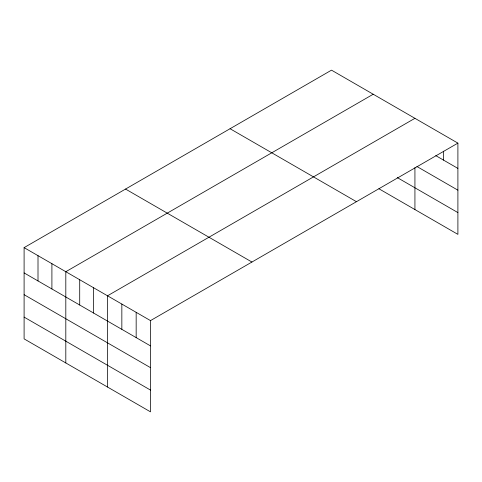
<?xml version="1.0" encoding="UTF-8"?>
<svg xmlns="http://www.w3.org/2000/svg" width="482" height="482" viewBox="0 0 482 482"><rect width="100%" height="100%" fill="white"/><g stroke="black" fill="none" stroke-linecap="round" stroke-linejoin="round"><path stroke-width="0.72" d="M457.9 143.124L150.492 320.608L150.492 411.845L24.1 338.876L24.1 247.634L331.508 70.155L457.9 143.124L457.9 234.366L378.906 188.757M373.219 94.237L65.811 271.715L65.811 362.958M414.93 118.313L107.516 295.797L107.516 387.034M435.764 155.626L457.9 168.405M416.882 166.489L457.9 190.173M397.234 177.575L457.9 212.598M230.065 128.724L356.457 201.693M125.543 189.065L251.935 262.039M24.1 247.634L150.492 320.608M24.1 272.914L150.492 345.889M24.1 294.683L150.492 367.652M24.1 317.108L150.492 390.077M443.579 151.215L443.579 160.138M414.93 167.603L414.93 209.556M136.165 312.336L136.165 337.617M121.844 304.064L121.844 329.345M93.616 287.772L93.616 313.053M79.711 279.741L79.711 305.022M51.905 263.69L51.905 288.971M38.006 255.665L38.006 280.946"/></g></svg>
